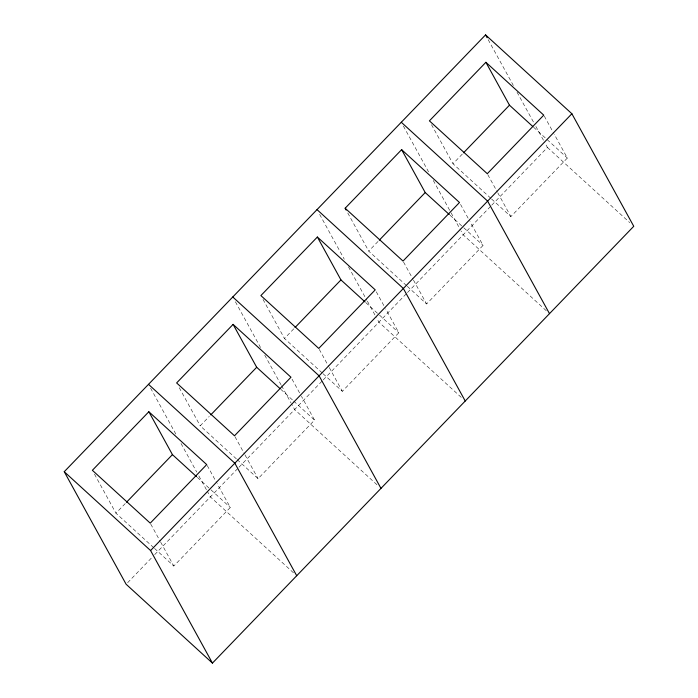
<?xml version="1.0" encoding="UTF-8"?>
<svg xmlns="http://www.w3.org/2000/svg" width="698" height="698" viewBox="0 0 698 698"><rect width="100%" height="100%" fill="white"/><g stroke="black" fill="none" stroke-linecap="round" stroke-linejoin="round"><path stroke-width="0.52" stroke-dasharray="3.49 2.62" d="M153.726 547.694L115.947 513.196L125.736 503.049M236.378 458.865L200.213 425.832L209.243 416.462M322.24 372.976L284.47 338.478L294.259 328.322M406.506 285.613L368.727 251.114L378.517 240.958M490.764 198.249L452.993 163.751L462.783 153.604M127.629 582.699L151.702 557.737M154.712 554.613L238.219 468.035M238.969 467.25L322.476 380.672M323.235 379.895L406.742 293.308M407.492 292.532L490.999 205.954M491.75 205.168L547.424 147.453L545.33 143.631M154.528 548.427L173.811 566.043L230.296 507.49L217.191 483.662M237.18 459.598L258.077 478.688L314.554 420.126L301.457 396.298M323.052 373.709L342.334 391.325L398.82 332.763L385.715 308.935M407.309 286.346L426.6 303.962L483.077 245.399L469.981 221.571M491.567 198.982L510.857 216.598L567.343 158.045L554.238 134.208M533.586 127.211L567.343 158.045M547.424 147.453L629.753 222.645M450.123 215.307L462.983 227.051M463.786 227.784L483.077 245.399M546.298 310.732L463.167 234.807L461.064 230.994M365.865 302.67L378.726 314.414M379.529 315.147L398.82 332.763M461.238 397.363L378.901 322.171L376.807 318.358M280.805 389.301L292.855 400.303M293.657 401.045L314.554 420.126M376.972 484.726L294.643 409.534L291.494 403.81M197.342 477.388L210.203 489.141M211.005 489.874L230.296 507.49M293.509 572.822L210.386 496.897L207.236 491.174M544.283 116.104L553.715 133.257M488.172 39.673L513.344 85.453M517.009 92.127L533.795 122.647M535.89 126.469L544.806 142.68M487.797 174.657L497.238 191.819M497.761 192.77L510.857 216.598M431.504 124.672L452.993 163.751M460.549 204.418L469.457 220.62M403.392 126.076L428.555 171.856M433.275 180.442L450.576 211.922M451.1 212.873L460.54 230.043M403.54 262.02L412.972 279.183M413.495 280.134L426.6 303.962M347.77 212.986L368.727 251.114M376.283 291.781L385.191 307.984M319.649 214.391L344.297 259.22M348.494 266.854L366.843 300.236M367.366 301.187L376.283 317.407M319.283 349.384L328.714 366.537M329.238 367.497L342.334 391.325M262.989 299.39L284.47 338.478M292.026 379.136L300.934 395.347M235.392 301.754L260.563 347.534M264.751 355.169L281.006 384.738M281.53 385.689L290.97 402.859M235.017 436.747L244.448 453.901M244.972 454.852L258.077 478.688M179.246 387.704L200.213 425.832M207.236 465.549L216.668 482.702M150.602 388.158L176.821 435.849M181.018 443.483L196.749 472.092M198.843 475.914L206.713 490.214M150.759 524.102L160.191 541.264M160.714 542.215L173.811 566.043M94.466 474.117L115.947 513.196"/><path stroke-width="1.05" d="M64.242 471.708L485.555 34.9L571.88 113.748L633.758 226.292L212.445 663.1L126.12 584.252L64.242 471.708L150.576 550.548L212.445 663.1M148.849 411.741L92.372 470.304L150.236 523.151L206.713 464.598L148.849 411.741L172.432 454.634L196.539 476.655M233.106 324.378L176.629 382.94L234.493 435.788L290.979 377.234L233.106 324.378L256.69 367.279L279.994 388.559M317.372 237.023L260.886 295.577L318.759 348.433L375.236 289.871L317.372 237.023L340.947 279.915L365.063 301.937M345.152 208.222L401.629 149.66L459.493 202.507L403.016 261.069L345.152 208.222L346.199 210.124M485.895 62.297L429.41 120.859L487.274 173.706L543.759 115.153L485.895 62.297L509.47 105.189L532.783 126.478M126.495 502.263L172.432 454.634M210.752 414.9L256.69 367.279M295.01 327.545L340.947 279.915M379.276 240.182L425.213 192.552L401.629 149.66M463.533 152.818L509.47 105.189M150.576 550.548L571.88 113.748M401.289 122.263L487.614 201.103L549.492 313.655M425.213 192.552L449.32 214.574M317.032 209.627L403.357 288.466L465.234 401.018M232.766 296.982L319.099 375.829L380.968 488.373M148.508 384.345L234.833 463.193L296.711 575.737M485.555 34.9L487.125 37.762"/></g></svg>
